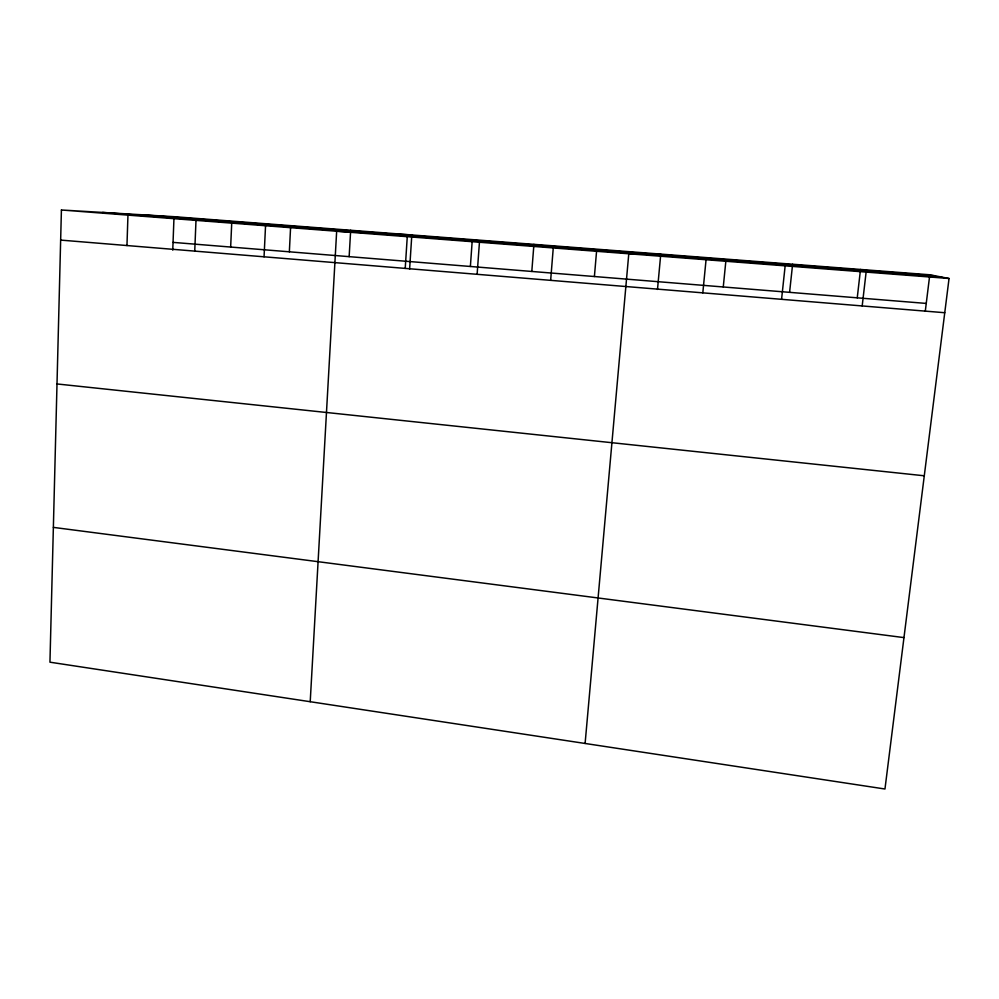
<?xml version="1.0" encoding="UTF-8"?>
<svg xmlns="http://www.w3.org/2000/svg" width="999" height="999" viewBox="0 0 999 999"><rect width="100%" height="100%" fill="white"/><g stroke="black" fill="none" stroke-linecap="round" stroke-linejoin="round"><path stroke-width="1.5" d="M61.414 209.99L49.95 662.187L884.964 789.01L949.05 278.496L929.782 274.775L174.026 216.683L61.414 209.99L949.05 278.496M126.96 245.542L127.959 215.122M172.752 250.137L173.963 218.194M194.743 251.111L195.991 220.379M230.657 247.053L231.743 222.652M264.048 256.805L265.547 225.749M289.348 251.81L290.597 227.185M310.214 701.71L336.663 231.231L411.813 234.965M349.151 256.656L350.674 230.257M405.219 268.406L407.267 236.688M409.602 269.243L411.725 236.438M470.379 266.471L472.19 241.109M477.122 274.313L479.445 242.257M531.805 271.453L533.928 244.343M550.649 280.357L553.259 247.952M594.405 276.523L596.615 250.699M585.102 743.468L628.783 253.783L660.764 254.096M657.492 289.435L660.626 255.632M702.809 292.857L706.056 259.74M723.264 286.963L725.898 260.664M781.568 299.325L785.152 265.846M789.585 292.345L792.619 264.236M857.242 297.827L860.514 269.455M862.187 305.944L866.121 272.103M925.299 311.089L929.594 276.286M140.684 214.698L935.401 275.861M102.61 212.437L941.907 277.123M173.052 242.382L926.248 303.421M60.639 240.097L944.754 312.724M57.005 383.953L924.287 475.786M53.372 527.385L903.97 637.612"/></g></svg>
